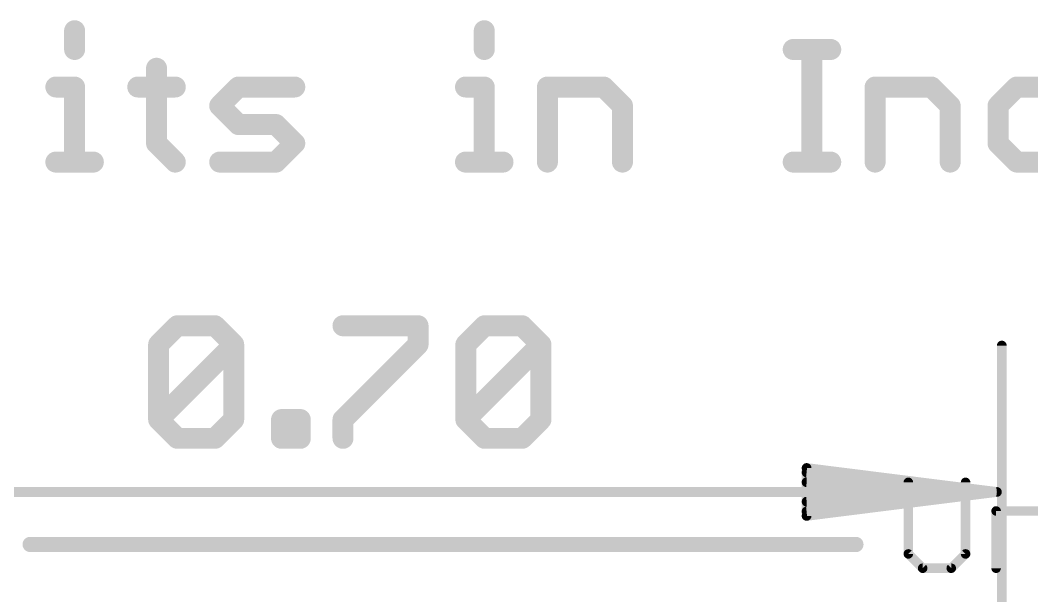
# Model space of a CAD drawing. Extents: x -44 to 63, y -10 to 34.
# Drawn here: x 4.7 to 18.18, y 26.56 to 34.22 of the extents above; entities that cross this region are included whole.
import ezdxf

# ---------------------------------------------------------------- set-up
doc = ezdxf.new("R2010")
doc.units = 0
doc.layers.add('47', color=253, linetype='CONTINUOUS')
doc.layers.add('51', color=53, linetype='CONTINUOUS')

msp = doc.modelspace()

# ---------------------------------------------------------------- linework, layer by layer
at = {"layer": '47'}
for points, const_width in [([(5.4288, 34.0841), (5.4288, 33.8341)], 0.2794), ([(10.886, 34.0841), (10.886, 33.8341)], 0.2794), ([(15.0018, 33.8341), (15.5017, 33.8341)], 0.2794), ([(15.2518, 32.3342), (15.2518, 33.8341)], 0.2794), ([(6.5203, 33.5841), (6.5203, 32.5842)], 0.2794), ([(5.1788, 33.3341), (5.4288, 33.3341)], 0.2794), ([(5.4288, 33.3341), (5.4288, 32.3342)], 0.2794), ([(6.2703, 33.3341), (6.7702, 33.3341)], 0.2794), ([(7.3617, 33.0841), (7.6117, 33.3341)], 0.2794), ([(7.6117, 33.3341), (8.3616, 33.3341)], 0.2794), ([(10.636, 33.3341), (10.886, 33.3341)], 0.2794), ([(10.886, 33.3341), (10.886, 32.3342)], 0.2794), ([(11.7275, 32.3342), (11.7275, 33.3341)], 0.2794), ([(11.7275, 33.3341), (12.4774, 33.3341)], 0.2794), ([(12.4774, 33.3341), (12.7274, 33.0841)], 0.2794), ([(16.0932, 32.3342), (16.0932, 33.3341)], 0.2794), ([(16.0932, 33.3341), (16.8432, 33.3341)], 0.2794), ([(16.8432, 33.3341), (17.0931, 33.0841)], 0.2794), ([(17.9804, 33.3341), (17.7304, 33.0841)], 0.2794), ([(18.7303, 33.3341), (17.9804, 33.3341)], 0.2794), ([(7.6117, 32.8342), (7.3617, 33.0841)], 0.2794), ([(12.7274, 33.0841), (12.7274, 32.3342)], 0.2794), ([(17.0931, 33.0841), (17.0931, 32.3342)], 0.2794), ([(17.7304, 33.0841), (17.7304, 32.5842)], 0.2794), ([(8.1117, 32.8342), (7.6117, 32.8342)], 0.2794), ([(8.3616, 32.5842), (8.1117, 32.8342)], 0.2794), ([(6.5203, 32.5842), (6.7702, 32.3342)], 0.2794), ([(8.1117, 32.3342), (8.3616, 32.5842)], 0.2794), ([(17.7304, 32.5842), (17.9804, 32.3342)], 0.2794), ([(5.1788, 32.3342), (5.6788, 32.3342)], 0.2794), ([(7.3617, 32.3342), (8.1117, 32.3342)], 0.2794), ([(10.636, 32.3342), (11.136, 32.3342)], 0.2794), ([(15.0018, 32.3342), (15.5017, 32.3342)], 0.2794), ([(17.9804, 32.3342), (18.7303, 32.3342)], 0.2794), ([(6.5483, 29.9041), (6.7983, 30.1541)], 0.2794), ([(6.7983, 30.1541), (7.2983, 30.1541)], 0.2794), ([(7.2983, 30.1541), (7.5482, 29.9041)], 0.2794), ([(9.004, 30.1541), (10.004, 30.1541)], 0.2794), ([(10.004, 30.1541), (10.004, 29.9041)], 0.2794), ([(10.6412, 29.9041), (10.8912, 30.1541)], 0.2794), ([(10.8912, 30.1541), (11.3911, 30.1541)], 0.2794), ([(11.3911, 30.1541), (11.6411, 29.9041)], 0.2794), ([(6.5483, 28.9042), (6.5483, 29.9041)], 0.2794), ([(6.5483, 28.9042), (7.5482, 29.9041)], 0.2794), ([(7.5482, 29.9041), (7.5482, 28.9042)], 0.2794), ([(10.004, 29.9041), (9.004, 28.9042)], 0.2794), ([(10.6412, 28.9042), (10.6412, 29.9041)], 0.2794), ([(10.6412, 28.9042), (11.6411, 29.9041)], 0.2794), ([(11.6411, 29.9041), (11.6411, 28.9042)], 0.2794), ([(17.78, 24.13), (17.78, 29.89)], 0.13), ([(6.7983, 28.6542), (6.5483, 28.9042)], 0.2794), ([(7.5482, 28.9042), (7.2983, 28.6542)], 0.2794), ([(8.1855, 28.6542), (8.1855, 28.9042)], 0.2794), ([(8.1855, 28.9042), (8.4354, 28.9042)], 0.2794), ([(8.4354, 28.9042), (8.4354, 28.6542)], 0.2794), ([(9.004, 28.9042), (9.004, 28.6542)], 0.2794), ([(10.8912, 28.6542), (10.6412, 28.9042)], 0.2794), ([(11.6411, 28.9042), (11.3911, 28.6542)], 0.2794), ([(7.2983, 28.6542), (6.7983, 28.6542)], 0.2794), ([(8.4354, 28.6542), (8.1855, 28.6542)], 0.2794), ([(11.3911, 28.6542), (10.8912, 28.6542)], 0.2794), ([(17.715, 27.94), (15.18, 28.2592)], 0.13), ([(15.18, 28.2592), (15.18, 27.6208)], 0.13), ([(17.715, 27.94), (15.18, 28.2)], 0.13), ([(17.715, 27.94), (15.18, 28.07)], 0.13), ([(0.065, 27.94), (17.715, 27.94)], 0.13), ([(15.18, 27.6208), (17.715, 27.94)], 0.13), ([(15.18, 27.81), (17.715, 27.94)], 0.13), ([(15.18, 27.68), (17.715, 27.94)], 0.13)]:
    msp.add_lwpolyline(points, dxfattribs=dict(at, const_width=const_width))
for points, const_width in [([(5.4987, 34.0841, 1), (5.359, 34.0841)], 0.1397), ([(10.9559, 34.0841, 1), (10.8162, 34.0841)], 0.1397), ([(15.0018, 33.9039, 1), (15.0018, 33.7642)], 0.1397), ([(15.3216, 33.8341, 1), (15.1819, 33.8341)], 0.1397), ([(15.5017, 33.7642, 1), (15.5017, 33.9039)], 0.1397), ([(5.359, 33.8341, 1), (5.4987, 33.8341)], 0.1397), ([(10.8162, 33.8341, 1), (10.9559, 33.8341)], 0.1397), ([(6.5901, 33.5841, 1), (6.4504, 33.5841)], 0.1397), ([(5.1788, 33.404, 1), (5.1788, 33.2643)], 0.1397), ([(5.4987, 33.3341, 1), (5.359, 33.3341)], 0.1397), ([(5.4288, 33.2643, 1), (5.4288, 33.404)], 0.1397), ([(6.2703, 33.404, 1), (6.2703, 33.2643)], 0.1397), ([(6.7702, 33.2643, 1), (6.7702, 33.404)], 0.1397), ([(7.6117, 33.404, 1), (7.6117, 33.2643)], 0.1397), ([(7.6611, 33.2847, 1), (7.5623, 33.3835)], 0.1397), ([(8.3616, 33.2643, 1), (8.3616, 33.404)], 0.1397), ([(10.636, 33.404, 1), (10.636, 33.2643)], 0.1397), ([(10.9559, 33.3341, 1), (10.8162, 33.3341)], 0.1397), ([(10.886, 33.2643, 1), (10.886, 33.404)], 0.1397), ([(11.7275, 33.404, 1), (11.7275, 33.2643)], 0.1397), ([(11.7973, 33.3341, 1), (11.6576, 33.3341)], 0.1397), ([(12.5268, 33.3835, 1), (12.428, 33.2847)], 0.1397), ([(12.4774, 33.2643, 1), (12.4774, 33.404)], 0.1397), ([(16.0932, 33.404, 1), (16.0932, 33.2643)], 0.1397), ([(16.1631, 33.3341, 1), (16.0234, 33.3341)], 0.1397), ([(16.8926, 33.3835, 1), (16.7938, 33.2847)], 0.1397), ([(16.8432, 33.2643, 1), (16.8432, 33.404)], 0.1397), ([(17.9804, 33.404, 1), (17.9804, 33.2643)], 0.1397), ([(18.0297, 33.2847, 1), (17.931, 33.3835)], 0.1397), ([(7.4111, 33.1335, 1), (7.3123, 33.0347)], 0.1397), ([(7.3123, 33.1335, 1), (7.4111, 33.0347)], 0.1397), ([(12.7972, 33.0841, 1), (12.6575, 33.0841)], 0.1397), ([(12.678, 33.0347, 1), (12.7768, 33.1335)], 0.1397), ([(17.163, 33.0841, 1), (17.0233, 33.0841)], 0.1397), ([(17.0437, 33.0347, 1), (17.1425, 33.1335)], 0.1397), ([(17.8002, 33.0841, 1), (17.6605, 33.0841)], 0.1397), ([(17.681, 33.1335, 1), (17.7798, 33.0347)], 0.1397), ([(7.6117, 32.904, 1), (7.6117, 32.7643)], 0.1397), ([(7.5623, 32.7848, 1), (7.6611, 32.8836)], 0.1397), ([(8.1611, 32.8836, 1), (8.0623, 32.7848)], 0.1397), ([(8.1117, 32.7643, 1), (8.1117, 32.904)], 0.1397), ([(6.5697, 32.6336, 1), (6.4709, 32.5348)], 0.1397), ([(6.4504, 32.5842, 1), (6.5901, 32.5842)], 0.1397), ([(8.3122, 32.5348, 1), (8.411, 32.6336)], 0.1397), ([(8.411, 32.5348, 1), (8.3122, 32.6336)], 0.1397), ([(17.7798, 32.6336, 1), (17.681, 32.5348)], 0.1397), ([(17.6605, 32.5842, 1), (17.8002, 32.5842)], 0.1397), ([(5.1788, 32.4041, 1), (5.1788, 32.2644)], 0.1397), ([(5.359, 32.3342, 1), (5.4987, 32.3342)], 0.1397), ([(5.6788, 32.2644, 1), (5.6788, 32.4041)], 0.1397), ([(6.7209, 32.2848, 1), (6.8196, 32.3836)], 0.1397), ([(7.3617, 32.4041, 1), (7.3617, 32.2644)], 0.1397), ([(8.0623, 32.3836, 1), (8.1611, 32.2848)], 0.1397), ([(8.1117, 32.2644, 1), (8.1117, 32.4041)], 0.1397), ([(10.636, 32.4041, 1), (10.636, 32.2644)], 0.1397), ([(10.8162, 32.3342, 1), (10.9559, 32.3342)], 0.1397), ([(11.136, 32.2644, 1), (11.136, 32.4041)], 0.1397), ([(11.6576, 32.3342, 1), (11.7973, 32.3342)], 0.1397), ([(12.6575, 32.3342, 1), (12.7972, 32.3342)], 0.1397), ([(15.0018, 32.4041, 1), (15.0018, 32.2644)], 0.1397), ([(15.1819, 32.3342, 1), (15.3216, 32.3342)], 0.1397), ([(15.5017, 32.2644, 1), (15.5017, 32.4041)], 0.1397), ([(16.0234, 32.3342, 1), (16.1631, 32.3342)], 0.1397), ([(17.0233, 32.3342, 1), (17.163, 32.3342)], 0.1397), ([(17.9804, 32.4041, 1), (17.9804, 32.2644)], 0.1397), ([(17.931, 32.2848, 1), (18.0297, 32.3836)], 0.1397), ([(6.7983, 30.2239, 1), (6.7983, 30.0842)], 0.1397), ([(6.8477, 30.1047, 1), (6.7489, 30.2035)], 0.1397), ([(7.3476, 30.2035, 1), (7.2489, 30.1047)], 0.1397), ([(7.2983, 30.0842, 1), (7.2983, 30.2239)], 0.1397), ([(9.004, 30.2239, 1), (9.004, 30.0842)], 0.1397), ([(10.0738, 30.1541, 1), (9.9341, 30.1541)], 0.1397), ([(10.004, 30.0842, 1), (10.004, 30.2239)], 0.1397), ([(10.8912, 30.2239, 1), (10.8912, 30.0842)], 0.1397), ([(10.9406, 30.1047, 1), (10.8418, 30.2035)], 0.1397), ([(11.4405, 30.2035, 1), (11.3417, 30.1047)], 0.1397), ([(11.3911, 30.0842, 1), (11.3911, 30.2239)], 0.1397), ([(6.4989, 29.9535, 1), (6.5977, 29.8547)], 0.1397), ([(6.6182, 29.9041, 1), (6.4785, 29.9041)], 0.1397), ([(7.6181, 29.9041, 1), (7.4784, 29.9041)], 0.1397), ([(7.5976, 29.8547, 1), (7.4988, 29.9535)], 0.1397), ([(7.4988, 29.8547, 1), (7.5976, 29.9535)], 0.1397), ([(9.9341, 29.9041, 1), (10.0738, 29.9041)], 0.1397), ([(10.0534, 29.8547, 1), (9.9546, 29.9535)], 0.1397), ([(10.7111, 29.9041, 1), (10.5714, 29.9041)], 0.1397), ([(10.5918, 29.9535, 1), (10.6906, 29.8547)], 0.1397), ([(11.711, 29.9041, 1), (11.5713, 29.9041)], 0.1397), ([(11.6905, 29.8547, 1), (11.5917, 29.9535)], 0.1397), ([(11.5917, 29.8547, 1), (11.6905, 29.9535)], 0.1397), ([(17.8125, 29.89, 1), (17.7475, 29.89)], 0.065), ([(6.5977, 28.9536, 1), (6.4989, 28.8548)], 0.1397), ([(6.4989, 28.9536, 1), (6.5977, 28.8548)], 0.1397), ([(6.4785, 28.9042, 1), (6.6182, 28.9042)], 0.1397), ([(7.4784, 28.9042, 1), (7.6181, 28.9042)], 0.1397), ([(7.5976, 28.8548, 1), (7.4988, 28.9536)], 0.1397), ([(8.2553, 28.9042, 1), (8.1156, 28.9042)], 0.1397), ([(8.1855, 28.974, 1), (8.1855, 28.8343)], 0.1397), ([(8.5053, 28.9042, 1), (8.3656, 28.9042)], 0.1397), ([(8.4354, 28.8343, 1), (8.4354, 28.974)], 0.1397), ([(9.0739, 28.9042, 1), (8.9342, 28.9042)], 0.1397), ([(8.9547, 28.9536, 1), (9.0534, 28.8548)], 0.1397), ([(10.6906, 28.9536, 1), (10.5918, 28.8548)], 0.1397), ([(10.5918, 28.9536, 1), (10.6906, 28.8548)], 0.1397), ([(10.5714, 28.9042, 1), (10.7111, 28.9042)], 0.1397), ([(11.5713, 28.9042, 1), (11.711, 28.9042)], 0.1397), ([(11.6905, 28.8548, 1), (11.5917, 28.9536)], 0.1397), ([(6.7983, 28.7241, 1), (6.7983, 28.5844)], 0.1397), ([(6.7489, 28.6048, 1), (6.8477, 28.7036)], 0.1397), ([(7.2489, 28.7036, 1), (7.3476, 28.6048)], 0.1397), ([(7.2983, 28.5844, 1), (7.2983, 28.7241)], 0.1397), ([(8.1156, 28.6542, 1), (8.2553, 28.6542)], 0.1397), ([(8.1855, 28.7241, 1), (8.1855, 28.5844)], 0.1397), ([(8.3656, 28.6542, 1), (8.5053, 28.6542)], 0.1397), ([(8.4354, 28.5844, 1), (8.4354, 28.7241)], 0.1397), ([(8.9342, 28.6542, 1), (9.0739, 28.6542)], 0.1397), ([(10.8912, 28.7241, 1), (10.8912, 28.5844)], 0.1397), ([(10.8418, 28.6048, 1), (10.9406, 28.7036)], 0.1397), ([(11.3417, 28.7036, 1), (11.4405, 28.6048)], 0.1397), ([(11.3911, 28.5844, 1), (11.3911, 28.7241)], 0.1397), ([(15.1841, 28.2915, 1), (15.1759, 28.227)], 0.065), ([(15.2125, 28.2592, 1), (15.1475, 28.2592)], 0.065), ([(15.1833, 28.2323, 1), (15.1767, 28.1677)], 0.065), ([(15.1817, 28.1025, 1), (15.1783, 28.0375)], 0.065), ([(17.7191, 27.9078, 1), (17.7109, 27.9722)], 0.065), ([(17.7109, 27.9078, 1), (17.7191, 27.9722)], 0.065), ([(17.7183, 27.9077, 1), (17.7117, 27.9723)], 0.065), ([(17.7117, 27.9077, 1), (17.7183, 27.9723)], 0.065), ([(17.7133, 27.9075, 1), (17.7167, 27.9725)], 0.065), ([(17.7167, 27.9075, 1), (17.7133, 27.9725)], 0.065), ([(17.715, 27.9075, 1), (17.715, 27.9725)], 0.065), ([(15.1783, 27.8425, 1), (15.1817, 27.7775)], 0.065), ([(15.1767, 27.7123, 1), (15.1833, 27.6477)], 0.065), ([(15.1759, 27.653, 1), (15.1841, 27.5885)], 0.065), ([(15.1475, 27.6208, 1), (15.2125, 27.6208)], 0.065)]:
    msp.add_lwpolyline(points, format="xyb", dxfattribs=dict(at, const_width=const_width))
at = {"layer": '51'}
for points, const_width in [([(16.5354, 28.068), (16.5354, 27.1147)], 0.127), ([(17.298, 27.1147), (17.298, 28.068)], 0.127), ([(17.7048, 26.924), (17.7048, 27.6867)], 0.127), ([(17.7048, 27.6867), (18.2768, 27.6867)], 0.127), ([(15.8369, 27.2405), (4.8369, 27.2405)], 0.2032), ([(16.5354, 27.1147), (16.7261, 26.924)], 0.127), ([(17.1074, 26.924), (17.298, 27.1147)], 0.127), ([(16.7261, 26.924), (17.1074, 26.924)], 0.127)]:
    msp.add_lwpolyline(points, dxfattribs=dict(at, const_width=const_width))
for points, const_width in [([(16.5671, 28.068, 1), (16.5037, 28.068)], 0.0635), ([(17.3298, 28.068, 1), (17.2663, 28.068)], 0.0635), ([(17.7365, 27.6867, 1), (17.673, 27.6867)], 0.0635), ([(17.7048, 27.7184, 1), (17.7048, 27.6549)], 0.0635), ([(4.8369, 27.2913, 1), (4.8369, 27.1897)], 0.1016), ([(15.8369, 27.1897, 1), (15.8369, 27.2913)], 0.1016), ([(16.5579, 27.1371, 1), (16.5129, 27.0922)], 0.0635), ([(16.5037, 27.1147, 1), (16.5671, 27.1147)], 0.0635), ([(17.2663, 27.1147, 1), (17.3298, 27.1147)], 0.0635), ([(17.3205, 27.0922, 1), (17.2756, 27.1371)], 0.0635), ([(16.7261, 26.9558, 1), (16.7261, 26.8923)], 0.0635), ([(16.7036, 26.9015, 1), (16.7485, 26.9465)], 0.0635), ([(17.0849, 26.9465, 1), (17.1298, 26.9015)], 0.0635), ([(17.1074, 26.8923, 1), (17.1074, 26.9558)], 0.0635), ([(17.673, 26.924, 1), (17.7365, 26.924)], 0.0635)]:
    msp.add_lwpolyline(points, format="xyb", dxfattribs=dict(at, const_width=const_width))

doc.saveas('drawing.dxf')
